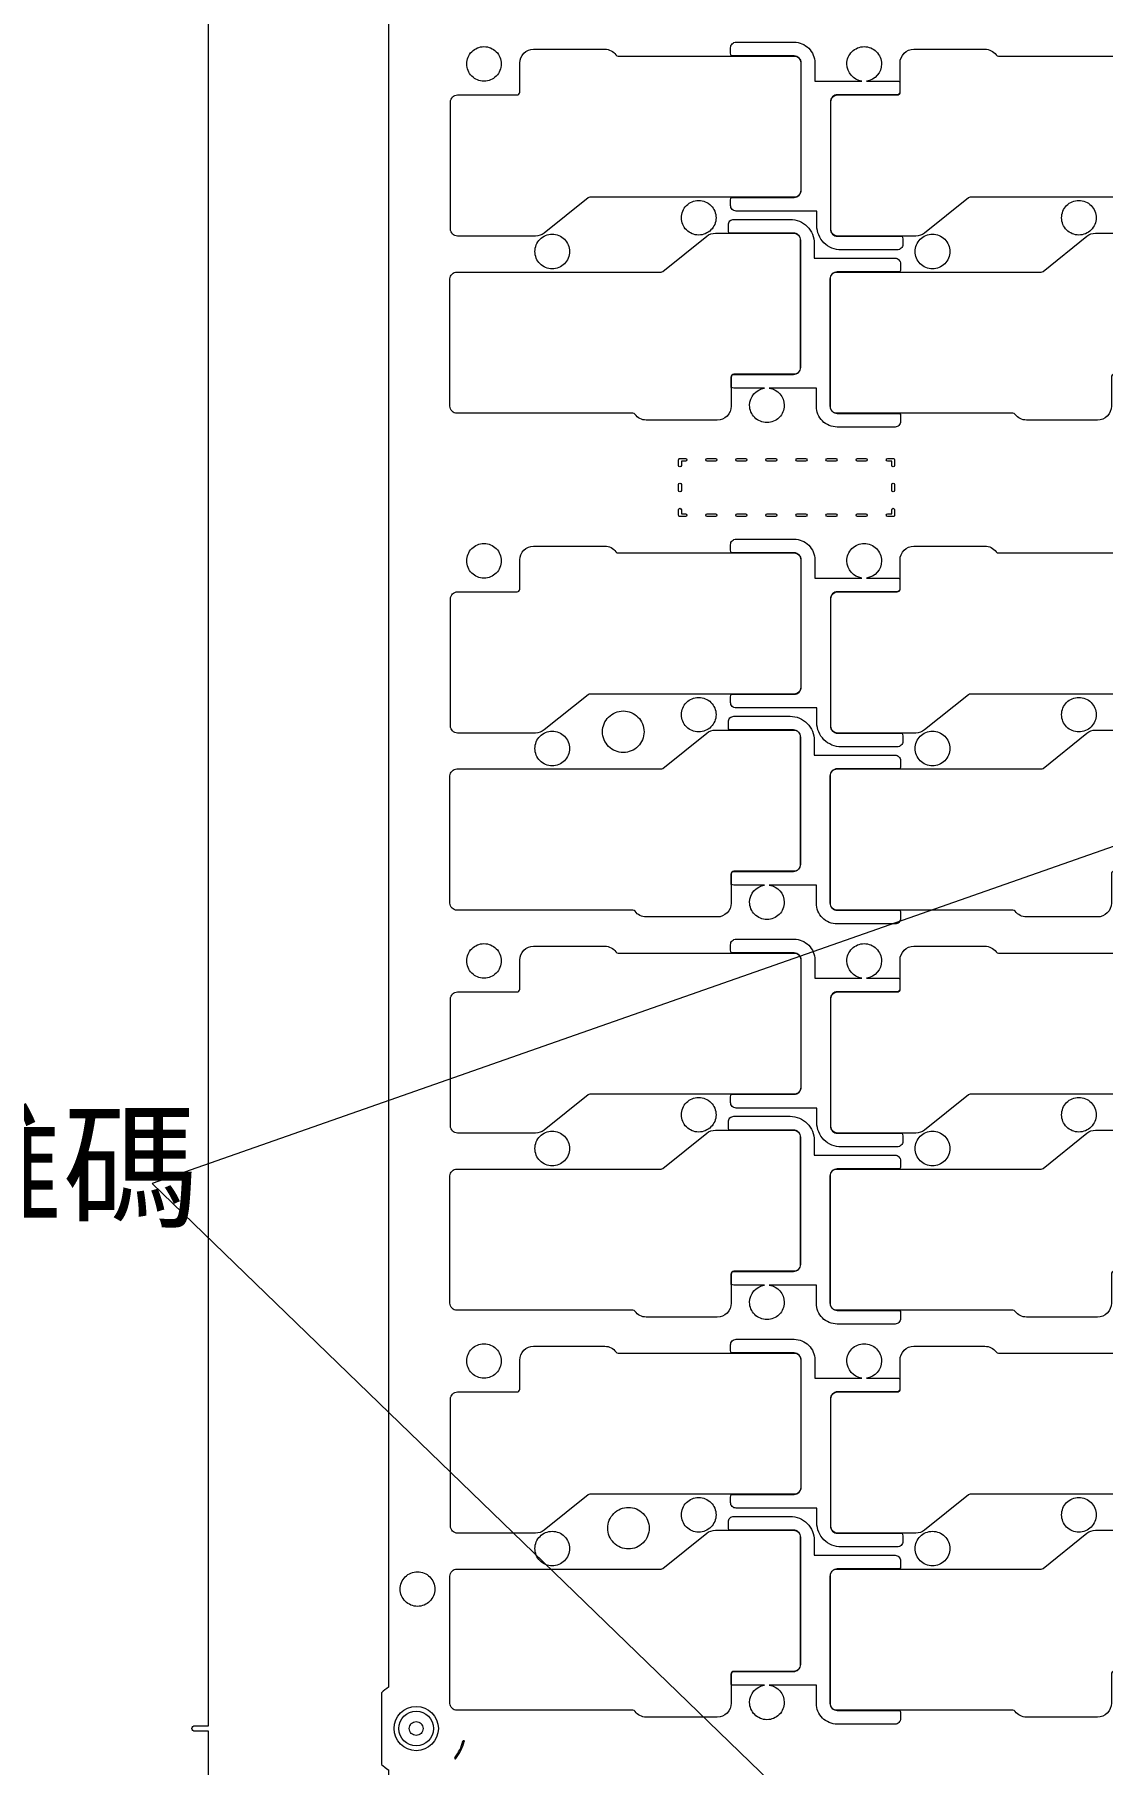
# Model space of a CAD drawing. Extents: x 2541 to 3941, y 2348 to 3338.
# Drawn here: x 3045 to 3122.2, y 2906.4 to 3031.4 of the extents above; entities that cross this region are included whole.
import ezdxf

# ---------------------------------------------------------------- set-up
doc = ezdxf.new("R2010")
doc.units = 0
doc.layers.get('0').update_dxf_attribs({"lineweight": 0})
doc.layers.add('備註', color=1, linetype='Continuous', lineweight=0)
doc.styles.get("Standard").update_dxf_attribs({"font": 'simplex.shx', "height": 2.7})

msp = doc.modelspace()

# ---------------------------------------------------------------- linework, layer by layer
at = {"linetype": 'Continuous'}
for points in [[(3056.60194, 2683.81142, -1), (3056.60194, 2684.21142), (3057.60194, 2684.21142), (3057.60194, 2700.51142), (3057.60194, 2908.81142), (3056.60194, 2908.81142, -1), (3056.60194, 2909.21142), (3057.60194, 2909.21142), (3057.60194, 3107.51142), (3057.60194, 3123.81142), (3056.60194, 3123.81142, -1), (3056.60194, 3124.21142), (3057.60194, 3124.21142), (3057.60194, 3150.51142), (3070.60194, 3150.51142), (3324.60194, 3150.51142), (3337.60194, 3150.51142), (3337.60194, 3124.21142), (3338.60194, 3124.21142, -1), (3338.60194, 3123.81142), (3337.60194, 3123.81142), (3337.60194, 3107.51142)], [(3070.60194, 3084.01142), (3070.60194, 3062.00474, 0.044688), (3070.10194, 3061.60178), (3070.10194, 3056.42105, 0.044688), (3070.60194, 3056.01809), (3070.60194, 2912.00474, 0.044688), (3070.10194, 2911.60178), (3070.10194, 2906.42105, 0.044688), (3070.60194, 2906.01809), (3070.60194, 2772.00474, 0.044688), (3070.10194, 2771.60178), (3070.10194, 2766.42105)], [(3095.31552, 3019.07142), (3095.31552, 3019.47142, -0.124386), (3095.36352, 3019.66142), (3099.90041, 3019.66142, 0.414365), (3100.41028, 3020.17155), (3100.41028, 3029.37142, 0.414366), (3099.90041, 3029.88155), (3095.36352, 3029.88155, -0.124392), (3095.31552, 3030.07155), (3095.31552, 3030.47155, -0.414218), (3095.71552, 3030.87155), (3099.90041, 3030.87155, -0.414364), (3101.40028, 3029.37091), (3101.40028, 3028.06155), (3104.80174, 3028.06155)], [(3104.80174, 3028.06155, -0.375312), (3103.71909, 3029.30073, -0.414215), (3104.96959, 3030.55123, -0.414215), (3106.22009, 3029.30073, -0.375311), (3105.13743, 3028.06155)], [(3105.13743, 3028.06155), (3107.35739, 3028.06155, -0.124388), (3107.54739, 3028.01354), (3107.54739, 3027.26155, -0.414224), (3107.35739, 3027.07155), (3103.05042, 3027.07155, 0.414218), (3102.54029, 3026.56142), (3102.54029, 3017.36154, 0.414217), (3103.05042, 3016.85142), (3107.70939, 3016.85142, -0.124388), (3107.75739, 3016.66142), (3107.75739, 3016.26142, -0.414218), (3107.35739, 3015.86142), (3103.30029, 3015.86142, -0.414215), (3101.55029, 3017.61142), (3101.55029, 3018.67142), (3095.71552, 3018.67142, -0.414218), (3095.31552, 3019.07142)], [(3095.15648, 3017.27142), (3095.15648, 3017.67142, -0.414218), (3095.55648, 3018.07142), (3099.61358, 3018.07142, -0.414215), (3101.36358, 3016.32142), (3101.36358, 3015.26142), (3107.19836, 3015.26142, -0.414218), (3107.59836, 3014.86142), (3107.59836, 3014.46142, -0.124388), (3107.55035, 3014.27142), (3103.01346, 3014.27142, 0.414365), (3102.50359, 3013.76129), (3102.50359, 3004.56142, 0.414366), (3103.01346, 3004.05128), (3107.55035, 3004.05128, -0.124388), (3107.59836, 3003.86128), (3107.59836, 3003.46128, -0.414218), (3107.19836, 3003.06128), (3103.01346, 3003.06128, -0.414364), (3101.51359, 3004.56192), (3101.51359, 3005.87129), (3098.11213, 3005.87129)], [(3097.77644, 3005.87129), (3095.55648, 3005.87129, -0.124386), (3095.36648, 3005.91929), (3095.36648, 3006.67129, -0.414224), (3095.55648, 3006.86129), (3099.86346, 3006.86129, 0.414218), (3100.37358, 3007.37141), (3100.37358, 3016.57129, 0.414217), (3099.86346, 3017.08142), (3095.20448, 3017.08142, -0.124392), (3095.15648, 3017.27142)], [(3098.11213, 3005.87129, -0.375312), (3099.19479, 3004.6321, -0.414215), (3097.94429, 3003.3816, -0.414215), (3096.69379, 3004.6321, -0.375311), (3097.77644, 3005.87129)], [(3095.31552, 2983.16142), (3095.31552, 2983.56142, -0.124386), (3095.36352, 2983.75142), (3099.90041, 2983.75142, 0.414365), (3100.41028, 2984.26155), (3100.41028, 2993.46142, 0.414366), (3099.90041, 2993.97155), (3095.36352, 2993.97155, -0.124392), (3095.31552, 2994.16155), (3095.31552, 2994.56155, -0.414218), (3095.71552, 2994.96155), (3099.90041, 2994.96155, -0.414364), (3101.40028, 2993.46091), (3101.40028, 2992.15155), (3104.80174, 2992.15155)], [(3104.80174, 2992.15155, -0.375312), (3103.71909, 2993.39073, -0.414215), (3104.96959, 2994.64123, -0.414215), (3106.22009, 2993.39073, -0.375311), (3105.13743, 2992.15155)], [(3105.13743, 2992.15155), (3107.35739, 2992.15155, -0.124388), (3107.54739, 2992.10354), (3107.54739, 2991.35155, -0.414224), (3107.35739, 2991.16155), (3103.05042, 2991.16155, 0.414218), (3102.54029, 2990.65142), (3102.54029, 2981.45154, 0.414217), (3103.05042, 2980.94142), (3107.70939, 2980.94142, -0.124388), (3107.75739, 2980.75142), (3107.75739, 2980.35142, -0.414218), (3107.35739, 2979.95142), (3103.30029, 2979.95142, -0.414215), (3101.55029, 2981.70142), (3101.55029, 2982.76142), (3095.71552, 2982.76142, -0.414218), (3095.31552, 2983.16142)], [(3095.15648, 2981.36142), (3095.15648, 2981.76142, -0.414218), (3095.55648, 2982.16142), (3099.61358, 2982.16142, -0.414215), (3101.36358, 2980.41142), (3101.36358, 2979.35142), (3107.19836, 2979.35142, -0.414218), (3107.59836, 2978.95142), (3107.59836, 2978.55142, -0.124388), (3107.55035, 2978.36142), (3103.01346, 2978.36142, 0.414365), (3102.50359, 2977.85129), (3102.50359, 2968.65142, 0.414366), (3103.01346, 2968.14128), (3107.55035, 2968.14128, -0.124388), (3107.59836, 2967.95128), (3107.59836, 2967.55128, -0.414218), (3107.19836, 2967.15128), (3103.01346, 2967.15128, -0.414364), (3101.51359, 2968.65192), (3101.51359, 2969.96129), (3098.11213, 2969.96129)], [(3097.77644, 2969.96129), (3095.55648, 2969.96129, -0.124386), (3095.36648, 2970.00929), (3095.36648, 2970.76129, -0.414224), (3095.55648, 2970.95129), (3099.86346, 2970.95129, 0.414218), (3100.37358, 2971.46141), (3100.37358, 2980.66129, 0.414217), (3099.86346, 2981.17142), (3095.20448, 2981.17142, -0.124392), (3095.15648, 2981.36142)], [(3098.11213, 2969.96129, -0.375312), (3099.19479, 2968.7221, -0.414215), (3097.94429, 2967.4716, -0.414215), (3096.69379, 2968.7221, -0.375311), (3097.77644, 2969.96129)], [(3095.31552, 2954.25142), (3095.31552, 2954.65142, -0.124386), (3095.36352, 2954.84142), (3099.90041, 2954.84142, 0.414365), (3100.41028, 2955.35155), (3100.41028, 2964.55142, 0.414366), (3099.90041, 2965.06155), (3095.36352, 2965.06155, -0.124392), (3095.31552, 2965.25155), (3095.31552, 2965.65155, -0.414218), (3095.71552, 2966.05155), (3099.90041, 2966.05155, -0.414364), (3101.40028, 2964.55091), (3101.40028, 2963.24155), (3104.80174, 2963.24155)], [(3104.80174, 2963.24155, -0.375312), (3103.71909, 2964.48073, -0.414215), (3104.96959, 2965.73123, -0.414215), (3106.22009, 2964.48073, -0.375311), (3105.13743, 2963.24155)], [(3105.13743, 2963.24155), (3107.35739, 2963.24155, -0.124388), (3107.54739, 2963.19354), (3107.54739, 2962.44155, -0.414224), (3107.35739, 2962.25155), (3103.05042, 2962.25155, 0.414218), (3102.54029, 2961.74142), (3102.54029, 2952.54154, 0.414217), (3103.05042, 2952.03142), (3107.70939, 2952.03142, -0.124388), (3107.75739, 2951.84142), (3107.75739, 2951.44142, -0.414218), (3107.35739, 2951.04142), (3103.30029, 2951.04142, -0.414215), (3101.55029, 2952.79142), (3101.55029, 2953.85142), (3095.71552, 2953.85142, -0.414218), (3095.31552, 2954.25142)], [(3095.15648, 2952.45142), (3095.15648, 2952.85142, -0.414218), (3095.55648, 2953.25142), (3099.61358, 2953.25142, -0.414215), (3101.36358, 2951.50142), (3101.36358, 2950.44142), (3107.19836, 2950.44142, -0.414218), (3107.59836, 2950.04142), (3107.59836, 2949.64142, -0.124388), (3107.55035, 2949.45142), (3103.01346, 2949.45142, 0.414365), (3102.50359, 2948.94129), (3102.50359, 2939.74142, 0.414366), (3103.01346, 2939.23128), (3107.55035, 2939.23128, -0.124388), (3107.59836, 2939.04128), (3107.59836, 2938.64128, -0.414218), (3107.19836, 2938.24128), (3103.01346, 2938.24128, -0.414364), (3101.51359, 2939.74192), (3101.51359, 2941.05129), (3098.11213, 2941.05129)], [(3097.77644, 2941.05129), (3095.55648, 2941.05129, -0.124386), (3095.36648, 2941.09929), (3095.36648, 2941.85129, -0.414224), (3095.55648, 2942.04129), (3099.86346, 2942.04129, 0.414218), (3100.37358, 2942.55141), (3100.37358, 2951.75129, 0.414217), (3099.86346, 2952.26142), (3095.20448, 2952.26142, -0.124392), (3095.15648, 2952.45142)], [(3098.11213, 2941.05129, -0.375312), (3099.19479, 2939.8121, -0.414215), (3097.94429, 2938.5616, -0.414215), (3096.69379, 2939.8121, -0.375311), (3097.77644, 2941.05129)], [(3095.31552, 2925.34142), (3095.31552, 2925.74142, -0.124386), (3095.36352, 2925.93142), (3099.90041, 2925.93142, 0.414365), (3100.41028, 2926.44155), (3100.41028, 2935.64142, 0.414366), (3099.90041, 2936.15155), (3095.36352, 2936.15155, -0.124392), (3095.31552, 2936.34155), (3095.31552, 2936.74155, -0.414218), (3095.71552, 2937.14155), (3099.90041, 2937.14155, -0.414364), (3101.40028, 2935.64091), (3101.40028, 2934.33155), (3104.80174, 2934.33155)], [(3104.80174, 2934.33155, -0.375312), (3103.71909, 2935.57073, -0.414215), (3104.96959, 2936.82123, -0.414215), (3106.22009, 2935.57073, -0.375311), (3105.13743, 2934.33155)], [(3105.13743, 2934.33155), (3107.35739, 2934.33155, -0.124388), (3107.54739, 2934.28354), (3107.54739, 2933.53155, -0.414224), (3107.35739, 2933.34155), (3103.05042, 2933.34155, 0.414218), (3102.54029, 2932.83142), (3102.54029, 2923.63154, 0.414217), (3103.05042, 2923.12142), (3107.70939, 2923.12142, -0.124388), (3107.75739, 2922.93142), (3107.75739, 2922.53142, -0.414218), (3107.35739, 2922.13142), (3103.30029, 2922.13142, -0.414215), (3101.55029, 2923.88142), (3101.55029, 2924.94142), (3095.71552, 2924.94142, -0.414218), (3095.31552, 2925.34142)], [(3095.15648, 2923.54142), (3095.15648, 2923.94142, -0.414218), (3095.55648, 2924.34142), (3099.61358, 2924.34142, -0.414215), (3101.36358, 2922.59142), (3101.36358, 2921.53142), (3107.19836, 2921.53142, -0.414218), (3107.59836, 2921.13142), (3107.59836, 2920.73142, -0.124388), (3107.55035, 2920.54142), (3103.01346, 2920.54142, 0.414365), (3102.50359, 2920.03129), (3102.50359, 2910.83142, 0.414366), (3103.01346, 2910.32128), (3107.55035, 2910.32128, -0.124388), (3107.59836, 2910.13128), (3107.59836, 2909.73128, -0.414218), (3107.19836, 2909.33128), (3103.01346, 2909.33128, -0.414364), (3101.51359, 2910.83192), (3101.51359, 2912.14129), (3098.11213, 2912.14129)], [(3097.77644, 2912.14129), (3095.55648, 2912.14129, -0.124386), (3095.36648, 2912.18929), (3095.36648, 2912.94129, -0.414224), (3095.55648, 2913.13129), (3099.86346, 2913.13129, 0.414218), (3100.37358, 2913.64141), (3100.37358, 2922.84129, 0.414217), (3099.86346, 2923.35142), (3095.20448, 2923.35142, -0.124392), (3095.15648, 2923.54142)], [(3098.11213, 2912.14129, -0.375312), (3099.19479, 2910.9021, -0.414215), (3097.94429, 2909.6516, -0.414215), (3096.69379, 2910.9021, -0.375311), (3097.77644, 2912.14129)], [(3075.39166, 2906.89778, 0.096875), (3075.98241, 2908.10456, -1), (3076.079, 2908.07865)]]:
    msp.add_lwpolyline(points, format="xyb", dxfattribs=at)
for points in [[(3075.08029, 3017.36154), (3075.08029, 3026.56142, -0.414219), (3075.58042, 3027.06155), (3079.88739, 3027.06155, 0.414223), (3080.08739, 3027.26155), (3080.08739, 3029.36634, -0.414215), (3081.08739, 3030.36634), (3086.22429, 3030.36634, -0.24029), (3087.03392, 3029.95374, 0.240069), (3087.19536, 3029.87155), (3099.90041, 3029.87155, -0.414366), (3100.40028, 3029.37142), (3100.40028, 3020.17154, -0.414365), (3099.90041, 3019.67142), (3085.15088, 3019.67142, 0.170771), (3085.02567, 3019.62738), (3081.85472, 3017.08163, -0.170765), (3081.22862, 3016.86142), (3075.58042, 3016.86142, -0.414218)], [(3076.24909, 3029.30073, -0.414215), (3077.49959, 3030.55123, -0.414215), (3078.75009, 3029.30073, -0.414215), (3077.49959, 3028.05023, -0.414215)], [(3102.55029, 3017.36154), (3102.55029, 3026.56142, -0.414219), (3103.05042, 3027.06155), (3107.35739, 3027.06155, 0.414223), (3107.55739, 3027.26155), (3107.55739, 3029.36634, -0.414215), (3108.55739, 3030.36634), (3113.69429, 3030.36634, -0.24029), (3114.50392, 3029.95374, 0.240069), (3114.66536, 3029.87155), (3127.37041, 3029.87155, -0.414366), (3127.87028, 3029.37142), (3127.87028, 3020.17154, -0.414365), (3127.37041, 3019.67142), (3112.62088, 3019.67142, 0.170771), (3112.49567, 3019.62738), (3109.32472, 3017.08163, -0.170765), (3108.69862, 3016.86142), (3103.05042, 3016.86142, -0.414218)], [(3091.7617, 3018.18753, -0.414215), (3093.0122, 3019.43803, -0.414215), (3094.2627, 3018.18753, -0.414215), (3093.0122, 3016.93703, -0.414215)], [(3119.2317, 3018.18753, -0.414215), (3120.4822, 3019.43803, -0.414215), (3121.7327, 3018.18753, -0.414215), (3120.4822, 3016.93703, -0.414215)], [(3075.04359, 3004.56141), (3075.04359, 3013.76129, -0.414365), (3075.54346, 3014.26142), (3090.29299, 3014.26142, 0.170771), (3090.4182, 3014.30545), (3093.58915, 3016.8512, -0.170765), (3094.21525, 3017.07142), (3099.86346, 3017.07142, -0.414218), (3100.36358, 3016.57129), (3100.36358, 3007.37141, -0.414219), (3099.86346, 3006.87129), (3095.55648, 3006.87129, 0.414223), (3095.35648, 3006.67129), (3095.35648, 3004.56649, -0.414215), (3094.35648, 3003.56649), (3089.21959, 3003.56649, -0.24029), (3088.40995, 3003.97909, 0.240069), (3088.24851, 3004.06128), (3075.54346, 3004.06128, -0.414366)], [(3081.18117, 3015.7453, -0.414215), (3082.43167, 3016.9958, -0.414215), (3083.68217, 3015.7453, -0.414215), (3082.43167, 3014.4948, -0.414215)], [(3102.51359, 3004.56141), (3102.51359, 3013.76129, -0.414365), (3103.01346, 3014.26142), (3117.76299, 3014.26142, 0.170771), (3117.8882, 3014.30545), (3121.05915, 3016.8512, -0.170765), (3121.68525, 3017.07142), (3127.33346, 3017.07142, -0.414218), (3127.83358, 3016.57129), (3127.83358, 3007.37141, -0.414219), (3127.33346, 3006.87129), (3123.02648, 3006.87129, 0.414223), (3122.82648, 3006.67129), (3122.82648, 3004.56649, -0.414215), (3121.82648, 3003.56649), (3116.68959, 3003.56649, -0.24029), (3115.87995, 3003.97909, 0.240069), (3115.71851, 3004.06128), (3103.01346, 3004.06128, -0.414366)], [(3108.65117, 3015.7453, -0.414215), (3109.90167, 3016.9958, -0.414215), (3111.15217, 3015.7453, -0.414215), (3109.90167, 3014.4948, -0.414215)], [(3091.55848, 3000.28942), (3091.55848, 3000.68942, -0.414228), (3091.65848, 3000.78942), (3092.05848, 3000.78942, -1), (3092.05848, 3000.58942), (3091.75848, 3000.58942), (3091.75848, 3000.28942, -1)], [(3093.62848, 3000.58942, -1), (3093.62848, 3000.78942), (3094.22848, 3000.78942, -1), (3094.22848, 3000.58942)], [(3095.79848, 3000.58942, -1), (3095.79848, 3000.78942), (3096.39848, 3000.78942, -1), (3096.39848, 3000.58942)], [(3097.96848, 3000.58942, -1), (3097.96848, 3000.78942), (3098.56848, 3000.78942, -1), (3098.56848, 3000.58942)], [(3100.13848, 3000.58942, -1), (3100.13848, 3000.78942), (3100.73848, 3000.78942, -1), (3100.73848, 3000.58942)], [(3102.30848, 3000.58942, -1), (3102.30848, 3000.78942), (3102.90848, 3000.78942, -1), (3102.90848, 3000.58942)], [(3104.47848, 3000.58942, -1), (3104.47848, 3000.78942), (3105.07848, 3000.78942, -1), (3105.07848, 3000.58942)], [(3106.66545, 3000.58942, -1), (3106.66545, 3000.78942), (3107.06545, 3000.78942, -0.414228), (3107.16545, 3000.68942), (3107.16545, 3000.28942, -1), (3106.96545, 3000.28942), (3106.96545, 3000.58942)], [(3091.55848, 2998.46942), (3091.55848, 2998.90062, -1), (3091.75848, 2998.90062), (3091.75848, 2998.46942, -1)], [(3106.96545, 2998.46942), (3106.96545, 2998.90062, -1), (3107.16545, 2998.90062), (3107.16545, 2998.46942, -1)], [(3091.55848, 2996.68942), (3091.55848, 2997.08942, -1), (3091.75848, 2997.08942), (3091.75848, 2996.78942), (3092.05848, 2996.78942, -1), (3092.05848, 2996.58942), (3091.65848, 2996.58942, -0.414228)], [(3093.62848, 2996.58942, -1), (3093.62848, 2996.78942), (3094.22848, 2996.78942, -1), (3094.22848, 2996.58942)], [(3095.79848, 2996.58942, -1), (3095.79848, 2996.78942), (3096.39848, 2996.78942, -1), (3096.39848, 2996.58942)], [(3097.96848, 2996.58942, -1), (3097.96848, 2996.78942), (3098.56848, 2996.78942, -1), (3098.56848, 2996.58942)], [(3100.13848, 2996.58942, -1), (3100.13848, 2996.78942), (3100.73848, 2996.78942, -1), (3100.73848, 2996.58942)], [(3102.30848, 2996.58942, -1), (3102.30848, 2996.78942), (3102.90848, 2996.78942, -1), (3102.90848, 2996.58942)], [(3104.47848, 2996.58942, -1), (3104.47848, 2996.78942), (3105.07848, 2996.78942, -1), (3105.07848, 2996.58942)], [(3106.66545, 2996.58942, -1), (3106.66545, 2996.78942), (3106.96545, 2996.78942), (3106.96545, 2997.08942, -1), (3107.16545, 2997.08942), (3107.16545, 2996.68942, -0.414228), (3107.06545, 2996.58942)], [(3075.08029, 2981.45154), (3075.08029, 2990.65142, -0.414219), (3075.58042, 2991.15155), (3079.88739, 2991.15155, 0.414223), (3080.08739, 2991.35155), (3080.08739, 2993.45634, -0.414215), (3081.08739, 2994.45634), (3086.22429, 2994.45634, -0.24029), (3087.03392, 2994.04374, 0.240069), (3087.19536, 2993.96155), (3099.90041, 2993.96155, -0.414366), (3100.40028, 2993.46142), (3100.40028, 2984.26154, -0.414365), (3099.90041, 2983.76142), (3085.15088, 2983.76142, 0.170771), (3085.02567, 2983.71738), (3081.85472, 2981.17163, -0.170765), (3081.22862, 2980.95142), (3075.58042, 2980.95142, -0.414218)], [(3076.24909, 2993.39073, -0.414215), (3077.49959, 2994.64123, -0.414215), (3078.75009, 2993.39073, -0.414215), (3077.49959, 2992.14023, -0.414215)], [(3102.55029, 2981.45154), (3102.55029, 2990.65142, -0.414219), (3103.05042, 2991.15155), (3107.35739, 2991.15155, 0.414223), (3107.55739, 2991.35155), (3107.55739, 2993.45634, -0.414215), (3108.55739, 2994.45634), (3113.69429, 2994.45634, -0.24029), (3114.50392, 2994.04374, 0.240069), (3114.66536, 2993.96155), (3127.37041, 2993.96155, -0.414366), (3127.87028, 2993.46142), (3127.87028, 2984.26154, -0.414365), (3127.37041, 2983.76142), (3112.62088, 2983.76142, 0.170771), (3112.49567, 2983.71738), (3109.32472, 2981.17163, -0.170765), (3108.69862, 2980.95142), (3103.05042, 2980.95142, -0.414218)], [(3091.7617, 2982.27753, -0.414215), (3093.0122, 2983.52803, -0.414215), (3094.2627, 2982.27753, -0.414215), (3093.0122, 2981.02703, -0.414215)], [(3119.2317, 2982.27753, -0.414215), (3120.4822, 2983.52803, -0.414215), (3121.7327, 2982.27753, -0.414215), (3120.4822, 2981.02703, -0.414215)], [(3086.06413, 2981.04408, -0.414215), (3087.56413, 2982.54408, -0.414215), (3089.06413, 2981.04408, -0.414215), (3087.56413, 2979.54408, -0.414215)], [(3075.04359, 2968.65141), (3075.04359, 2977.85129, -0.414365), (3075.54346, 2978.35142), (3090.29299, 2978.35142, 0.170771), (3090.4182, 2978.39545), (3093.58915, 2980.9412, -0.170765), (3094.21525, 2981.16142), (3099.86346, 2981.16142, -0.414218), (3100.36358, 2980.66129), (3100.36358, 2971.46141, -0.414219), (3099.86346, 2970.96129), (3095.55648, 2970.96129, 0.414223), (3095.35648, 2970.76129), (3095.35648, 2968.65649, -0.414215), (3094.35648, 2967.65649), (3089.21959, 2967.65649, -0.24029), (3088.40995, 2968.06909, 0.240069), (3088.24851, 2968.15128), (3075.54346, 2968.15128, -0.414366)], [(3081.18117, 2979.8353, -0.414215), (3082.43167, 2981.0858, -0.414215), (3083.68217, 2979.8353, -0.414215), (3082.43167, 2978.5848, -0.414215)], [(3102.51359, 2968.65141), (3102.51359, 2977.85129, -0.414365), (3103.01346, 2978.35142), (3117.76299, 2978.35142, 0.170771), (3117.8882, 2978.39545), (3121.05915, 2980.9412, -0.170765), (3121.68525, 2981.16142), (3127.33346, 2981.16142, -0.414218), (3127.83358, 2980.66129), (3127.83358, 2971.46141, -0.414219), (3127.33346, 2970.96129), (3123.02648, 2970.96129, 0.414223), (3122.82648, 2970.76129), (3122.82648, 2968.65649, -0.414215), (3121.82648, 2967.65649), (3116.68959, 2967.65649, -0.24029), (3115.87995, 2968.06909, 0.240069), (3115.71851, 2968.15128), (3103.01346, 2968.15128, -0.414366)], [(3108.65117, 2979.8353, -0.414215), (3109.90167, 2981.0858, -0.414215), (3111.15217, 2979.8353, -0.414215), (3109.90167, 2978.5848, -0.414215)], [(3075.08029, 2952.54154), (3075.08029, 2961.74142, -0.414219), (3075.58042, 2962.24155), (3079.88739, 2962.24155, 0.414223), (3080.08739, 2962.44155), (3080.08739, 2964.54634, -0.414215), (3081.08739, 2965.54634), (3086.22429, 2965.54634, -0.24029), (3087.03392, 2965.13374, 0.240069), (3087.19536, 2965.05155), (3099.90041, 2965.05155, -0.414366), (3100.40028, 2964.55142), (3100.40028, 2955.35154, -0.414365), (3099.90041, 2954.85142), (3085.15088, 2954.85142, 0.170771), (3085.02567, 2954.80738), (3081.85472, 2952.26163, -0.170765), (3081.22862, 2952.04142), (3075.58042, 2952.04142, -0.414218)], [(3076.24909, 2964.48073, -0.414215), (3077.49959, 2965.73123, -0.414215), (3078.75009, 2964.48073, -0.414215), (3077.49959, 2963.23023, -0.414215)], [(3102.55029, 2952.54154), (3102.55029, 2961.74142, -0.414219), (3103.05042, 2962.24155), (3107.35739, 2962.24155, 0.414223), (3107.55739, 2962.44155), (3107.55739, 2964.54634, -0.414215), (3108.55739, 2965.54634), (3113.69429, 2965.54634, -0.24029), (3114.50392, 2965.13374, 0.240069), (3114.66536, 2965.05155), (3127.37041, 2965.05155, -0.414366), (3127.87028, 2964.55142), (3127.87028, 2955.35154, -0.414365), (3127.37041, 2954.85142), (3112.62088, 2954.85142, 0.170771), (3112.49567, 2954.80738), (3109.32472, 2952.26163, -0.170765), (3108.69862, 2952.04142), (3103.05042, 2952.04142, -0.414218)], [(3091.7617, 2953.36753, -0.414215), (3093.0122, 2954.61803, -0.414215), (3094.2627, 2953.36753, -0.414215), (3093.0122, 2952.11703, -0.414215)], [(3119.2317, 2953.36753, -0.414215), (3120.4822, 2954.61803, -0.414215), (3121.7327, 2953.36753, -0.414215), (3120.4822, 2952.11703, -0.414215)], [(3075.04359, 2939.74141), (3075.04359, 2948.94129, -0.414365), (3075.54346, 2949.44142), (3090.29299, 2949.44142, 0.170771), (3090.4182, 2949.48545), (3093.58915, 2952.0312, -0.170765), (3094.21525, 2952.25142), (3099.86346, 2952.25142, -0.414218), (3100.36358, 2951.75129), (3100.36358, 2942.55141, -0.414219), (3099.86346, 2942.05129), (3095.55648, 2942.05129, 0.414223), (3095.35648, 2941.85129), (3095.35648, 2939.74649, -0.414215), (3094.35648, 2938.74649), (3089.21959, 2938.74649, -0.24029), (3088.40995, 2939.15909, 0.240069), (3088.24851, 2939.24128), (3075.54346, 2939.24128, -0.414366)], [(3081.18117, 2950.9253, -0.414215), (3082.43167, 2952.1758, -0.414215), (3083.68217, 2950.9253, -0.414215), (3082.43167, 2949.6748, -0.414215)], [(3102.51359, 2939.74141), (3102.51359, 2948.94129, -0.414365), (3103.01346, 2949.44142), (3117.76299, 2949.44142, 0.170771), (3117.8882, 2949.48545), (3121.05915, 2952.0312, -0.170765), (3121.68525, 2952.25142), (3127.33346, 2952.25142, -0.414218), (3127.83358, 2951.75129), (3127.83358, 2942.55141, -0.414219), (3127.33346, 2942.05129), (3123.02648, 2942.05129, 0.414223), (3122.82648, 2941.85129), (3122.82648, 2939.74649, -0.414215), (3121.82648, 2938.74649), (3116.68959, 2938.74649, -0.24029), (3115.87995, 2939.15909, 0.240069), (3115.71851, 2939.24128), (3103.01346, 2939.24128, -0.414366)], [(3108.65117, 2950.9253, -0.414215), (3109.90167, 2952.1758, -0.414215), (3111.15217, 2950.9253, -0.414215), (3109.90167, 2949.6748, -0.414215)], [(3075.08029, 2923.63154), (3075.08029, 2932.83142, -0.414219), (3075.58042, 2933.33155), (3079.88739, 2933.33155, 0.414223), (3080.08739, 2933.53155), (3080.08739, 2935.63634, -0.414215), (3081.08739, 2936.63634), (3086.22429, 2936.63634, -0.24029), (3087.03392, 2936.22374, 0.240069), (3087.19536, 2936.14155), (3099.90041, 2936.14155, -0.414366), (3100.40028, 2935.64142), (3100.40028, 2926.44154, -0.414365), (3099.90041, 2925.94142), (3085.15088, 2925.94142, 0.170771), (3085.02567, 2925.89738), (3081.85472, 2923.35163, -0.170765), (3081.22862, 2923.13142), (3075.58042, 2923.13142, -0.414218)], [(3076.24909, 2935.57073, -0.414215), (3077.49959, 2936.82123, -0.414215), (3078.75009, 2935.57073, -0.414215), (3077.49959, 2934.32023, -0.414215)], [(3102.55029, 2923.63154), (3102.55029, 2932.83142, -0.414219), (3103.05042, 2933.33155), (3107.35739, 2933.33155, 0.414223), (3107.55739, 2933.53155), (3107.55739, 2935.63634, -0.414215), (3108.55739, 2936.63634), (3113.69429, 2936.63634, -0.24029), (3114.50392, 2936.22374, 0.240069), (3114.66536, 2936.14155), (3127.37041, 2936.14155, -0.414366), (3127.87028, 2935.64142), (3127.87028, 2926.44154, -0.414365), (3127.37041, 2925.94142), (3112.62088, 2925.94142, 0.170771), (3112.49567, 2925.89738), (3109.32472, 2923.35163, -0.170765), (3108.69862, 2923.13142), (3103.05042, 2923.13142, -0.414218)], [(3091.7617, 2924.45753, -0.414215), (3093.0122, 2925.70803, -0.414215), (3094.2627, 2924.45753, -0.414215), (3093.0122, 2923.20703, -0.414215)], [(3119.2317, 2924.45753, -0.414215), (3120.4822, 2925.70803, -0.414215), (3121.7327, 2924.45753, -0.414215), (3120.4822, 2923.20703, -0.414215)], [(3086.43691, 2923.49142, -0.414215), (3087.93691, 2924.99142, -0.414215), (3089.43691, 2923.49142, -0.414215), (3087.93691, 2921.99142, -0.414215)], [(3075.04359, 2910.83141), (3075.04359, 2920.03129, -0.414365), (3075.54346, 2920.53142), (3090.29299, 2920.53142, 0.170771), (3090.4182, 2920.57545), (3093.58915, 2923.1212, -0.170765), (3094.21525, 2923.34142), (3099.86346, 2923.34142, -0.414218), (3100.36358, 2922.84129), (3100.36358, 2913.64141, -0.414219), (3099.86346, 2913.14129), (3095.55648, 2913.14129, 0.414223), (3095.35648, 2912.94129), (3095.35648, 2910.83649, -0.414215), (3094.35648, 2909.83649), (3089.21959, 2909.83649, -0.24029), (3088.40995, 2910.24909, 0.240069), (3088.24851, 2910.33128), (3075.54346, 2910.33128, -0.414366)], [(3081.18117, 2922.0153, -0.414215), (3082.43167, 2923.2658, -0.414215), (3083.68217, 2922.0153, -0.414215), (3082.43167, 2920.7648, -0.414215)], [(3102.51359, 2910.83141), (3102.51359, 2920.03129, -0.414365), (3103.01346, 2920.53142), (3117.76299, 2920.53142, 0.170771), (3117.8882, 2920.57545), (3121.05915, 2923.1212, -0.170765), (3121.68525, 2923.34142), (3127.33346, 2923.34142, -0.414218), (3127.83358, 2922.84129), (3127.83358, 2913.64141, -0.414219), (3127.33346, 2913.14129), (3123.02648, 2913.14129, 0.414223), (3122.82648, 2912.94129), (3122.82648, 2910.83649, -0.414215), (3121.82648, 2909.83649), (3116.68959, 2909.83649, -0.24029), (3115.87995, 2910.24909, 0.240069), (3115.71851, 2910.33128), (3103.01346, 2910.33128, -0.414366)], [(3108.65117, 2922.0153, -0.414215), (3109.90167, 2923.2658, -0.414215), (3111.15217, 2922.0153, -0.414215), (3109.90167, 2920.7648, -0.414215)], [(3071.44629, 2919.09055, -0.414215), (3072.69679, 2920.34105, -0.414215), (3073.94729, 2919.09055, -0.414215), (3072.69679, 2917.84005, -0.414215)], [(3072.10194, 2909.01142, -0.414217), (3072.60194, 2909.51142, -0.414217), (3073.10194, 2909.01142, -0.414217), (3072.60194, 2908.51142, -0.414217)]]:
    msp.add_lwpolyline(points, format="xyb", close=True, dxfattribs=at)
for radius in [1.6, 1.25]:
    msp.add_circle((3072.60194, 2909.01142), radius)
for centre, radius, start, end in [((3072.60194, 2909.01142), 3.6, 322.850588, 344.983255), ((3075.43151, 2906.86759), 0.05, 142.849923, 322.849923)]:
    msp.add_arc(centre, radius, start, end)
at = {"layer": '備註'}
for p in [(3197.73134, 2998.98726), (3197.61695, 2808.98726)]:
    msp.add_line(p, (3053.51928, 2948.39962), dxfattribs=at)

# ---------------------------------------------------------------- texts
at = {"layer": '備註', "linetype": 'Continuous', "insert": (2988.16554, 2953.20765), "char_height": 7.2, "width": 73.2731194, "attachment_point": 1}
msp.add_mtext('{\\f新細明體|b0|i0|c136|p18;鐳雕通孔二維碼}', dxfattribs=at)

doc.saveas('drawing.dxf')
